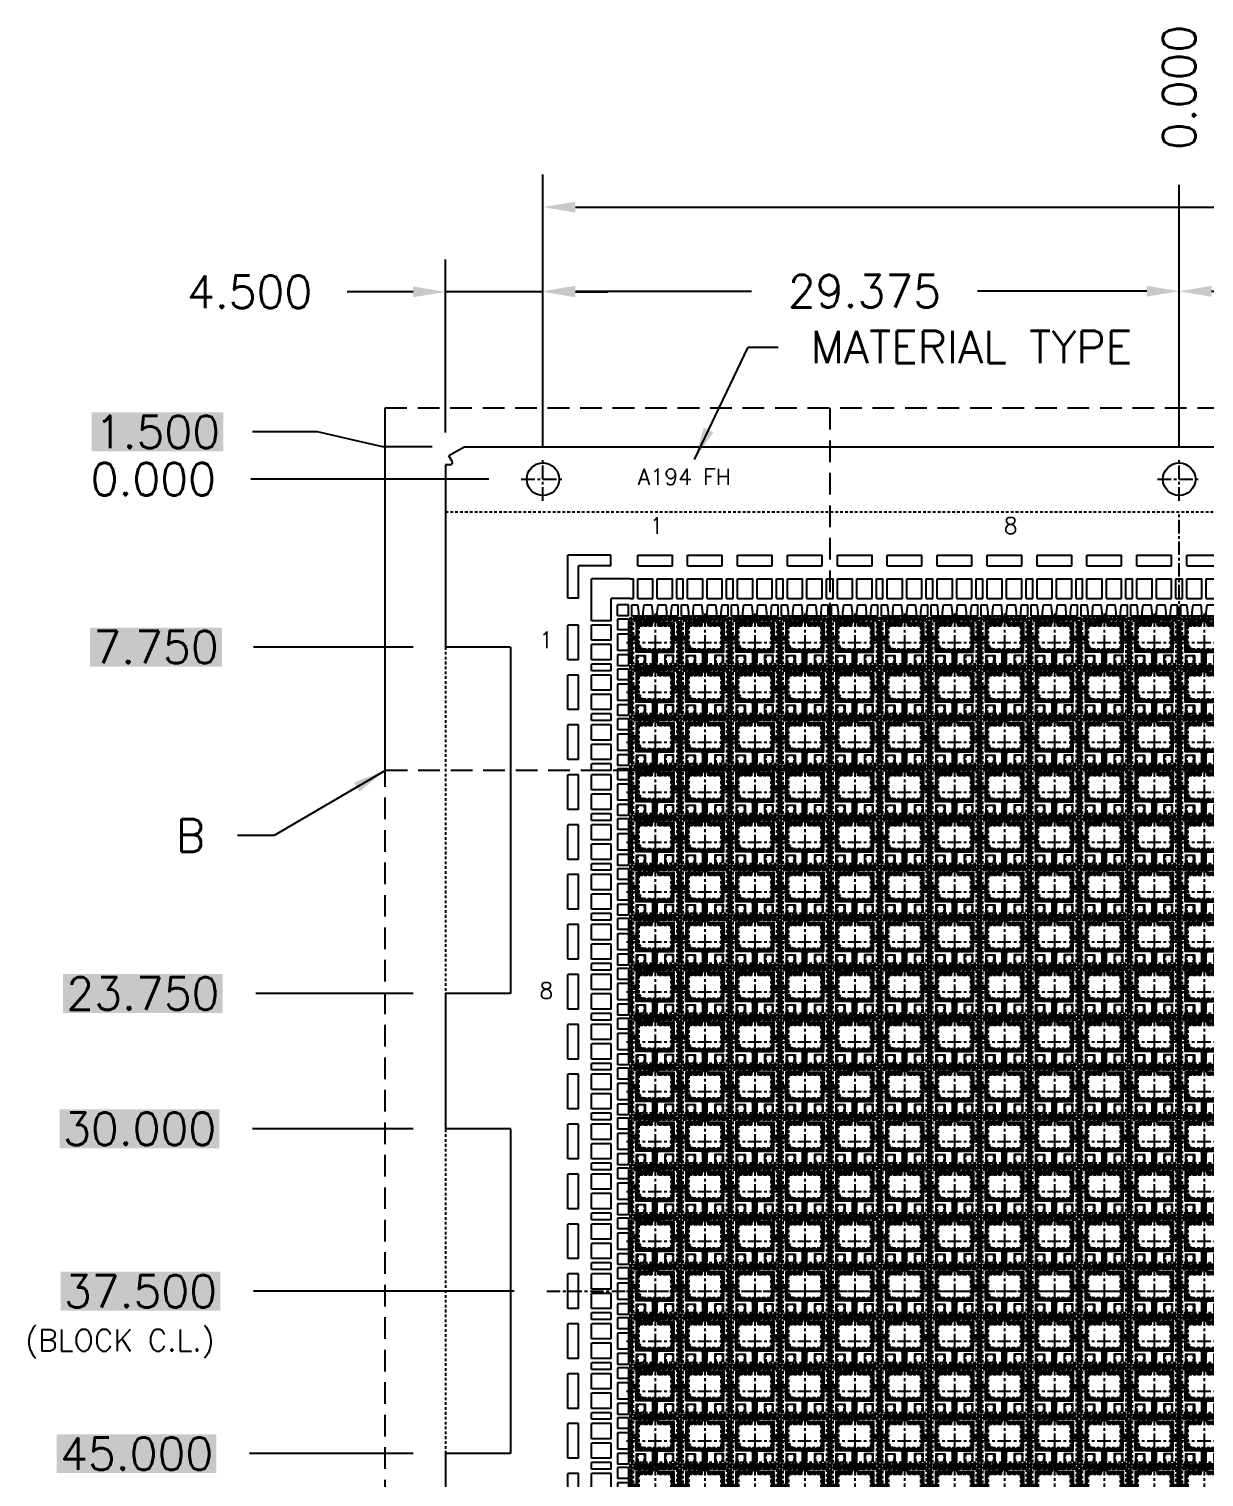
# Model space of a CAD drawing. Extents: x -723 to -440, y -65 to 49.
# Drawn here: x -723.4 to -669.1, y -19.5 to 47.4 of the extents above; entities that cross this region are included whole.
import ezdxf

# ---------------------------------------------------------------- set-up
doc = ezdxf.new("R2010")
doc.units = 0
doc.header["$LTSCALE"] = 0.5
for name, pattern in [('ACANSTGLM', [3, 2, -1]), ('CENTER', [2, 1.25, -0.25, 0.25, -0.25]), ('HIDDEN', [0.375, 0.25, -0.125]), ('HIDDEN2', [0.1875, 0.125, -0.0625])]:
    doc.linetypes.add(name, pattern=pattern)
for name, color, linetype in [('B', 5, 'Continuous'), ('C', 1, 'CENTER'), ('C-L', 6, 'HIDDEN'), ('D', 7, 'Continuous'), ('DIM', 7, 'Continuous'), ('H', 4, 'HIDDEN'), ('hatch', 7, 'CENTER'), ('HATCH O-L', 7, 'HIDDEN2'), ('HITACHI', 40, 'HIDDEN'), ('NOTES', 7, 'Continuous')]:
    doc.layers.add(name, color=color, linetype=linetype)
doc.styles.get("Standard").update_dxf_attribs({"font": 'ROMANS.SHX'})
doc.dimstyles.new('DIM 1', dxfattribs={"dimtxt": 1.5, "dimasz": 1.5, "dimexe": 1.5, "dimexo": 1.5, "dimgap": 1.5, "dimtad": 0, "dimtih": 1, "dimtoh": 1, "dimdec": 4, "dimzin": 1, "dimdsep": 46, "dimtxsty": 'STANDARD', "dimcen": 1.5, "dimclrd": 256, "dimclre": 256, "dimclrt": 256, "dimadec": 0, "dimazin": 2, "dimtfac": 1, "dimtdec": 4, "dimtmove": 0, "dimatfit": 3, "dimfxl": 1, "dimarcsym": 0})

# ---------------------------------------------------------------- blocks, each defined once
blk = doc.blocks.new('2X2_3L QFN')
at = {"layer": 'hatch'}
h = blk.add_hatch(dxfattribs=at)
h.set_pattern_fill('ANSI31', color=256, scale=0.02)
h.paths.add_polyline_path([(-1, 0.275, -0.414214), (-1.075, 0.35), (-1.075, 0.952), (-1.152, 0.952), (-1.152, -0.952), (-1.075, -0.952), (-1.075, 0.05, -0.414214), (-1, 0.125)])
h.paths.add_polyline_path([(1.152, 0.952), (1.075, 0.952), (1.075, 0.352, -0.414214), (1, 0.277), (1, 0.125, -0.414214), (1.075, 0.05), (1.075, -0.952), (1.152, -0.952)])
h = blk.add_hatch(dxfattribs=at)
h.set_pattern_fill('ANSI31', color=256, scale=0.02)
h.paths.add_polyline_path([(0.2, -0.45), (0.875, -0.45), (0.875, 0.05, -0.414214), (0.95, 0.125), (1, 0.125), (1, 0.277), (0.95, 0.277, -0.414214), (0.875, 0.352), (0.875, 0.382), (0.875, 0.9), (0.175, 0.9, -0.414214), (0.1, 0.975), (0.1, 0.95), (0.1, 0.926, 0.317837), (0.15, 0.855), (0.15, 0.755), (0.75, 0.755), (0.75, -0.295), (-0.55, -0.295), (-0.75, -0.095), (-0.75, 0.755), (-0.15, 0.755), (-0.15, 0.855, 0.317837), (-0.1, 0.926), (-0.1, 0.95), (-0.1, 0.975, -0.414214), (-0.175, 0.9), (-0.875, 0.9), (-0.875, 0.35, -0.414214), (-0.95, 0.275), (-1, 0.275), (-1, 0.125), (-0.95, 0.125, -0.414214), (-0.875, 0.05), (-0.875, -0.45), (-0.2, -0.45, -0.414214), (-0.1, -0.55), (-0.1, -0.94, -0.236068), (-0.07, -1), (0.07, -1, -0.236068), (0.1, -0.94), (0.1, -0.55, -0.414214)])
h = blk.add_hatch(dxfattribs=at)
h.set_pattern_fill('ANSI31', color=256, scale=0.02)
h.paths.add_polyline_path([(0.175, 1.075), (0.952, 1.075), (0.952, 1.152), (-0.952, 1.152), (-0.952, 1.075), (-0.175, 1.075)])
h = blk.add_hatch(dxfattribs=at)
h.set_pattern_fill('ANSI31', color=256, scale=0.02)
h.paths.add_polyline_path([(-0.8, -0.6), (-0.85, -0.6), (-0.85, -0.925), (-0.825, -0.925, -0.085164), (-0.8, -0.929)])
h.paths.add_polyline_path([(-0.45, -0.6), (-0.5, -0.6), (-0.5, -0.929, -0.085164), (-0.475, -0.925), (-0.45, -0.925)])
h.paths.add_polyline_path([(0.5, -0.6), (0.45, -0.6), (0.45, -0.925), (0.475, -0.925, -0.085164), (0.5, -0.929)])
h.paths.add_polyline_path([(0.85, -0.6), (0.8, -0.6), (0.8, -0.929, -0.085164), (0.825, -0.925), (0.85, -0.925)])
h = blk.add_hatch(dxfattribs=at)
h.set_pattern_fill('ANSI31', color=256, scale=0.02)
h.paths.add_polyline_path([(0.07, -1), (-0.07, -1, -0.40487), (-0.143, -1.075), (0.143, -1.075, -0.40487)])
h.paths.add_polyline_path([(0.952, -1.075), (0.75, -1.075), (0.55, -1.075), (0.55, -1.075), (0.145, -1.075, -0.008002), (0.143, -1.075), (-0.143, -1.075, -0.008002), (-0.145, -1.075), (-0.55, -1.075), (-0.75, -1.075), (-0.75, -1.075), (-0.952, -1.075), (-0.952, -1.152), (0.952, -1.152)])
at = {"layer": 'B'}
blk.add_line((0.45, -0.925), (0.475, -0.925), dxfattribs=at)
for points in [[(-0.175, 0.9), (-0.875, 0.9), (-0.875, 0.35, -0.414214), (-0.95, 0.275), (-1, 0.275, -0.414214), (-1.075, 0.35), (-1.075, 1.075), (-0.175, 1.075, -0.414214), (-0.1, 1), (-0.1, 0.975, -0.414214)], [(1, 0.277, 0.414214), (1.075, 0.352), (1.075, 1.075), (0.175, 1.075, 0.414214), (0.1, 1), (0.1, 0.975, 0.414214), (0.175, 0.9), (0.875, 0.9), (0.875, 0.382), (0.875, 0.352, 0.414214), (0.95, 0.277)], [(-0.1, -0.55, 0.414214), (-0.2, -0.45), (-0.875, -0.45), (-0.875, 0.05, 0.414214), (-0.95, 0.125), (-1, 0.125, 0.414214), (-1.075, 0.05), (-1.075, -1.075), (-0.75, -1.075), (-0.75, -1, 0.414214), (-0.825, -0.925), (-0.85, -0.925), (-0.85, -0.6), (-0.45, -0.6), (-0.45, -0.925), (-0.475, -0.925, 0.414214), (-0.55, -1), (-0.55, -1.075), (-0.145, -1.075, 0.720759), (-0.1, -0.94)], [(0.1, -0.94), (0.1, -0.55, -0.414214), (0.2, -0.45), (0.875, -0.45), (0.875, 0.05, -0.414214), (0.95, 0.125), (1, 0.125, -0.414214), (1.075, 0.05), (1.075, -1.075), (0.75, -1.075), (0.75, -1, -0.414214), (0.825, -0.925), (0.85, -0.925), (0.85, -0.6), (0.45, -0.6), (0.45, -0.925), (0.475, -0.925, -0.414214), (0.55, -1), (0.55, -1.075), (0.145, -1.075, -0.720759)]]:
    blk.add_lwpolyline(points, format="xyb", close=True, dxfattribs=at)
at = {"layer": 'C'}
for p, q in [((0, 1.339), (0, -1.36)), ((-1.323, 0), (1.397, 0))]:
    blk.add_line(p, q, dxfattribs=at)
at = {"layer": 'C-L'}
blk.add_line((1, 1), (-1, 1), dxfattribs=at)
blk.add_lwpolyline([(-1, 1), (1, 1), (1, -1), (-1, -1)], close=True, dxfattribs=at)
at = {"layer": 'H'}
for p, q in [((-1.075, 0.952), (-1.152, 0.952)), ((-0.952, 1.075), (-0.952, 1.152)), ((-0.175, 1.075), (0.175, 1.075)), ((-0.15, 0.855), (-0.15, 0.855)), ((-0.1, 0.95), (-0.1, 0.975)), ((0.1, 0.95), (0.1, 0.975)), ((0.15, 0.855), (0.15, 0.855)), ((0.952, 1.075), (0.952, 1.152)), ((1.075, 0.952), (1.152, 0.952)), ((-0.8, -0.6), (-0.8, -0.929)), ((-0.5, -0.6), (-0.5, -0.929)), ((0.5, -0.6), (0.5, -0.929)), ((0.8, -0.6), (0.8, -0.929)), ((-1.075, -0.952), (-1.152, -0.952)), ((-0.952, -1.075), (-0.952, -1.152)), ((-0.75, -1.075), (-0.55, -1.075)), ((0.55, -1.075), (0.75, -1.075)), ((0.952, -1.075), (0.952, -1.152)), ((1.075, -0.952), (1.152, -0.952))]:
    blk.add_line(p, q, dxfattribs=at)
blk.add_lwpolyline([(-0.1, 0.95), (-0.1, 0.926, -0.317837), (-0.15, 0.855), (-0.15, 0.755), (-0.75, 0.755), (-0.75, -0.095), (-0.55, -0.295), (0.75, -0.295), (0.75, 0.755), (0.15, 0.755), (0.15, 0.855, -0.317837), (0.1, 0.926), (0.1, 0.95)], format="xyb", dxfattribs=at)
at = {"layer": 'HATCH O-L'}
blk.add_lwpolyline([(-1.152, -1.152), (-1.152, 1.152), (1.152, 1.152), (1.152, -1.152)], close=True, dxfattribs=at)
blk = doc.blocks.new('H-SUPPORT')
at = {"layer": 'hatch'}
h = blk.add_hatch(dxfattribs=at)
h.set_pattern_fill('ANSI31', color=256, scale=0.02)
h.set_pattern_definition([(45, (536.18558, 348.402293), (-0.0449012806, 0.0449012806), [])])
h.paths.add_polyline_path([(1.752, 2.377), (-0.152, 2.377), (-0.152, 2.3), (1.752, 2.3)])
at = {"layer": 'B'}
for p, q in [((-0.275, 2.3), (0.05, 2.3)), ((-0.275, 2.3), (-0.275, 1.8)), ((0.05, 2.15), (0.009, 1.8)), ((0.05, 2.3), (0.05, 2.15)), ((0.25, 2.3), (0.7, 2.3)), ((0.25, 2.3), (0.25, 2.15)), ((0.25, 2.15), (0.291, 1.8)), ((0.7, 2.15), (0.659, 1.8)), ((0.7, 2.3), (0.7, 2.15)), ((0.9, 2.3), (1.35, 2.3)), ((0.9, 2.3), (0.9, 2.15)), ((0.9, 2.15), (0.941, 1.8)), ((1.35, 2.15), (1.309, 1.8)), ((1.35, 2.3), (1.35, 2.15)), ((1.55, 2.3), (1.875, 2.3)), ((1.55, 2.3), (1.55, 2.15)), ((1.55, 2.15), (1.591, 1.8)), ((1.875, 2.3), (1.875, 1.8)), ((-0.352, 1.5), (-0.2, 1.5)), ((-0.275, 1.8), (0.009, 1.8)), ((-0.2, 1.5), (-0.2, 0.6)), ((0, 1.5), (0.7, 1.5)), ((0, 1.5), (0, 0.6)), ((0.291, 1.8), (0.659, 1.8)), ((0.7, 1.5), (0.7, 0.6)), ((0.9, 1.5), (1.6, 1.5)), ((0.9, 1.5), (0.9, 0.6)), ((0.941, 1.8), (1.309, 1.8)), ((1.591, 1.8), (1.875, 1.8)), ((1.6, 1.5), (1.6, 0.6)), ((1.8, 1.5), (1.8, 0.6)), ((1.8, 1.5), (1.952, 1.5)), ((-0.352, 0.6), (-0.2, 0.6)), ((0, 0.6), (0.7, 0.6)), ((0, 0), (0, -0.5)), ((0.9, 0.6), (1.6, 0.6)), ((1.8, 0.6), (1.952, 0.6)), ((0, 0), (1.6, 0)), ((0, -0.5), (1.6, -0.5)), ((1.6, 0), (1.6, -0.5))]:
    blk.add_line(p, q, dxfattribs=at)
at = {"layer": 'H'}
for p, q in [((-0.152, 2.377), (-0.152, 2.3)), ((0.05, 2.3), (0.25, 2.3)), ((0.7, 2.3), (0.9, 2.3)), ((1.35, 2.3), (1.55, 2.3)), ((1.752, 2.377), (1.752, 2.3))]:
    blk.add_line(p, q, dxfattribs=at)
blk = doc.blocks.new('V-SUPPORT')
at = {"layer": 'hatch'}
h = blk.add_hatch(dxfattribs=at)
h.set_pattern_fill('ANSI31', color=256, scale=0.02)
h.set_pattern_definition([(45, (484.95498, 344.772493), (-0.0449012806, 0.0449012806), [])])
h.paths.add_polyline_path([(-0.8, 0.8524), (-0.8774, 0.8524), (-0.8774, -1.0524), (-0.8, -1.0524)])
at = {"layer": 'B'}
for p, q in [((-0.8, 0.975), (-0.3, 0.975)), ((-0.8, 0.975), (-0.8, 0.475)), ((-0.3, 0.975), (-0.3, 0.475)), ((0, 0.9), (0, 1.0524)), ((0, 0.9), (0.9, 0.9)), ((0, 0), (0, 0.7)), ((0, 0.7), (0.9, 0.7)), ((0.9, 0.9), (0.9, 1.0524)), ((0.9, 0), (0.9, 0.7)), ((1.5, -0.9), (1.5, 0.7)), ((1.5, 0.7), (2, 0.7)), ((2, -0.9), (2, 0.7)), ((-0.8, 0.475), (-0.3, 0.475)), ((-0.8, 0.275), (-0.3, 0.275)), ((-0.8, 0.275), (-0.8, -0.475)), ((-0.3, 0.275), (-0.3, -0.475)), ((0, 0), (0.9, 0)), ((-0.8, -0.475), (-0.3, -0.475)), ((0, -0.9), (0, -0.2)), ((0, -0.2), (0.9, -0.2)), ((0.9, -0.9), (0.9, -0.2)), ((-0.8, -0.675), (-0.8, -1.175)), ((-0.8, -0.675), (-0.3, -0.675)), ((-0.8, -1.175), (-0.3, -1.175)), ((-0.3, -0.675), (-0.3, -1.175)), ((0, -0.9), (0.9, -0.9)), ((0, -1.2524), (0, -1.1)), ((0, -1.1), (0.9, -1.1)), ((0.9, -1.2524), (0.9, -1.1)), ((1.5, -0.9), (2, -0.9))]:
    blk.add_line(p, q, dxfattribs=at)
at = {"layer": 'H'}
for p, q in [((-0.8774, 0.8524), (-0.8, 0.8524)), ((-0.8, 0.475), (-0.8, 0.275)), ((-0.8, -0.475), (-0.8, -0.675)), ((-0.8774, -1.0524), (-0.8, -1.0524))]:
    blk.add_line(p, q, dxfattribs=at)
blk = doc.blocks.new('*D4')
at = {"layer": 'Defpoints', "color": 0, "transparency": 16777216}
for p in [(22.383, -765.245), (17.883, -773.235), (22.383, -773.897)]:
    blk.add_point(p, dxfattribs=at)
at = {"layer": 'DIM', "lineweight": -2, "transparency": 16777216}
for p, q in [((17.883, -771.735), (17.883, -763.745)), ((22.383, -772.397), (22.383, -763.745)), ((16.383, -765.245), (13.34, -765.245)), ((22.383, -765.245), (17.883, -765.245)), ((23.883, -765.245), (25.383, -765.245))]:
    blk.add_line(p, q, dxfattribs=at)
at = {"layer": 'DIM', "transparency": 16777216}
for points in [[(16.383, -764.995), (16.383, -765.495), (17.883, -765.245)], [(23.883, -764.995), (23.883, -765.495), (22.383, -765.245)]]:
    blk.add_solid(points, dxfattribs=at)
at = {"layer": 'DIM', "transparency": 16777216, "insert": (8.84, -765.245), "char_height": 1.5, "attachment_point": 5}
blk.add_mtext('4.500', dxfattribs=at)
blk = doc.blocks.new('*D5')
at = {"layer": 'Defpoints', "color": 0, "transparency": 16777216}
for p in [(265.883, -761.33), (22.383, -773.897), (265.883, -773.897)]:
    blk.add_point(p, dxfattribs=at)
at = {"layer": 'DIM', "lineweight": -2, "transparency": 16777216}
for p, q in [((22.383, -772.397), (22.383, -759.83)), ((265.883, -772.397), (265.883, -759.83)), ((23.883, -761.33), (136.154, -761.33)), ((264.383, -761.33), (152.111, -761.33))]:
    blk.add_line(p, q, dxfattribs=at)
at = {"layer": 'DIM', "transparency": 16777216}
for points in [[(23.883, -761.08), (23.883, -761.58), (22.383, -761.33)], [(264.383, -761.08), (264.383, -761.58), (265.883, -761.33)]]:
    blk.add_solid(points, dxfattribs=at)
at = {"layer": 'DIM', "transparency": 16777216, "insert": (144.133, -761.33), "char_height": 1.5, "attachment_point": 5}
blk.add_mtext('243.50{\\H1.200000;±0.08}', dxfattribs=at)
blk = doc.blocks.new('*D6')
at = {"layer": 'Defpoints', "color": 0, "transparency": 16777216}
for p in [(51.758, -765.214), (22.383, -773.897), (51.758, -773.897)]:
    blk.add_point(p, dxfattribs=at)
at = {"layer": 'DIM', "lineweight": -2, "transparency": 16777216}
for p, q in [((22.383, -772.397), (22.383, -763.714)), ((51.758, -772.397), (51.758, -763.714)), ((23.883, -765.214), (32.013, -765.214)), ((50.258, -765.214), (42.441, -765.214))]:
    blk.add_line(p, q, dxfattribs=at)
at = {"layer": 'DIM', "transparency": 16777216}
for points in [[(23.883, -764.964), (23.883, -765.464), (22.383, -765.214)], [(50.258, -764.964), (50.258, -765.464), (51.758, -765.214)]]:
    blk.add_solid(points, dxfattribs=at)
at = {"layer": 'DIM', "transparency": 16777216, "insert": (37.227, -765.214), "char_height": 1.5, "attachment_point": 5}
blk.add_mtext('29.375', dxfattribs=at)
blk = doc.blocks.new('*D7')
at = {"layer": 'Defpoints', "color": 0, "transparency": 16777216}
for p in [(82.633, -765.219), (82.633, -773.147), (51.758, -773.897)]:
    blk.add_point(p, dxfattribs=at)
at = {"layer": 'DIM', "lineweight": -2, "transparency": 16777216}
for p, q in [((51.758, -772.397), (51.758, -763.719)), ((82.633, -771.647), (82.633, -763.719)), ((53.258, -765.219), (61.907, -765.219)), ((81.133, -765.219), (72.336, -765.219))]:
    blk.add_line(p, q, dxfattribs=at)
at = {"layer": 'DIM', "transparency": 16777216}
for points in [[(53.258, -764.969), (53.258, -765.469), (51.758, -765.219)], [(81.133, -764.969), (81.133, -765.469), (82.633, -765.219)]]:
    blk.add_solid(points, dxfattribs=at)
at = {"layer": 'DIM', "transparency": 16777216, "insert": (67.122, -765.219), "char_height": 1.5, "attachment_point": 5}
blk.add_mtext('30.875', dxfattribs=at)
blk = doc.blocks.new('*D9')
at = {"layer": 'Defpoints', "color": 0, "transparency": 16777216}
for p in [(51.758, -760.304), (51.758, -772.897), (51.758, -811.397)]:
    blk.add_point(p, dxfattribs=at)
at = {"layer": 'DIM', "lineweight": -2, "transparency": 16777216}
blk.add_line((51.758, -771.397), (51.758, -760.304), dxfattribs=at)
at = {"layer": 'DIM', "transparency": 16777216, "insert": (51.758, -755.804), "char_height": 1.5, "attachment_point": 5, "rotation": 90}
blk.add_mtext('0.000', dxfattribs=at)
blk = doc.blocks.new('*D11')
at = {"layer": 'Defpoints', "color": 0, "transparency": 16777216}
for p in [(8.894, -773.897), (21.383, -773.897), (51.758, -773.897)]:
    blk.add_point(p, dxfattribs=at)
at = {"layer": 'DIM', "lineweight": -2, "transparency": 16777216}
blk.add_line((19.883, -773.897), (8.894, -773.897), dxfattribs=at)
at = {"layer": 'DIM', "color": 0, "transparency": 16777216, "insert": (4.394, -773.897), "char_height": 1.5, "attachment_point": 5}
blk.add_mtext('0.000', dxfattribs=at)
blk = doc.blocks.new('*D12')
at = {"layer": 'Defpoints', "color": 0, "transparency": 16777216}
for p in [(51.758, -773.897), (9.016, -811.397), (22.557, -811.397)]:
    blk.add_point(p, dxfattribs=at)
at = {"layer": 'DIM', "lineweight": -2, "transparency": 16777216}
blk.add_line((21.057, -811.397), (9.016, -811.397), dxfattribs=at)
at = {"layer": 'DIM', "color": 0, "transparency": 16777216, "insert": (3.801, -811.397), "char_height": 1.5, "attachment_point": 5, "bg_fill": 1, "box_fill_scale": 1.1, "bg_fill_color": 1, "bg_fill_transparency": 0}
blk.add_mtext('37.500', dxfattribs=at)
blk = doc.blocks.new('*D13')
at = {"layer": 'Defpoints', "color": 0, "transparency": 16777216}
for p in [(8.977, -771.714), (18.772, -772.397), (51.758, -773.897)]:
    blk.add_point(p, dxfattribs=at)
at = {"layer": 'DIM', "lineweight": -2, "transparency": 16777216}
for p, q in [((11.977, -771.714), (8.977, -771.714)), ((14.977, -772.397), (11.977, -771.714)), ((17.272, -772.397), (14.977, -772.397))]:
    blk.add_line(p, q, dxfattribs=at)
at = {"layer": 'DIM', "color": 0, "transparency": 16777216, "insert": (4.584, -771.714), "char_height": 1.5, "attachment_point": 5, "bg_fill": 1, "box_fill_scale": 1.1, "bg_fill_color": 1, "bg_fill_transparency": 0}
blk.add_mtext('1.500', dxfattribs=at)
blk = doc.blocks.new('*D14')
at = {"layer": 'Defpoints', "color": 0, "transparency": 16777216}
for p in [(51.758, -773.897), (9.018, -781.647), (17.883, -781.647)]:
    blk.add_point(p, dxfattribs=at)
at = {"layer": 'DIM', "lineweight": -2, "transparency": 16777216}
blk.add_line((16.383, -781.647), (9.018, -781.647), dxfattribs=at)
at = {"layer": 'DIM', "color": 0, "transparency": 16777216, "insert": (4.518, -781.647), "char_height": 1.5, "attachment_point": 5, "bg_fill": 1, "box_fill_scale": 1.1, "bg_fill_color": 1, "bg_fill_transparency": 0}
blk.add_mtext('7.750', dxfattribs=at)
blk = doc.blocks.new('*D15')
at = {"layer": 'Defpoints', "color": 0, "transparency": 16777216}
for p in [(51.758, -773.897), (9.127, -797.647), (17.883, -797.647)]:
    blk.add_point(p, dxfattribs=at)
at = {"layer": 'DIM', "lineweight": -2, "transparency": 16777216}
blk.add_line((16.383, -797.647), (9.127, -797.647), dxfattribs=at)
at = {"layer": 'DIM', "color": 0, "transparency": 16777216, "insert": (3.912, -797.647), "char_height": 1.5, "attachment_point": 5, "bg_fill": 1, "box_fill_scale": 1.1, "bg_fill_color": 1, "bg_fill_transparency": 0}
blk.add_mtext('23.750', dxfattribs=at)
blk = doc.blocks.new('*D16')
at = {"layer": 'Defpoints', "color": 0, "transparency": 16777216}
for p in [(51.758, -773.897), (8.976, -803.897), (17.883, -803.897)]:
    blk.add_point(p, dxfattribs=at)
at = {"layer": 'DIM', "lineweight": -2, "transparency": 16777216}
blk.add_line((16.383, -803.897), (8.976, -803.897), dxfattribs=at)
at = {"layer": 'DIM', "color": 0, "transparency": 16777216, "insert": (3.762, -803.897), "char_height": 1.5, "attachment_point": 5, "bg_fill": 1, "box_fill_scale": 1.1, "bg_fill_color": 1, "bg_fill_transparency": 0}
blk.add_mtext('30.000', dxfattribs=at)
blk = doc.blocks.new('*D17')
at = {"layer": 'Defpoints', "color": 0, "transparency": 16777216}
for p in [(51.758, -773.897), (8.838, -818.897), (17.883, -818.897)]:
    blk.add_point(p, dxfattribs=at)
at = {"layer": 'DIM', "lineweight": -2, "transparency": 16777216}
blk.add_line((16.383, -818.897), (8.838, -818.897), dxfattribs=at)
at = {"layer": 'DIM', "color": 0, "transparency": 16777216, "insert": (3.623, -818.897), "char_height": 1.5, "attachment_point": 5, "bg_fill": 1, "box_fill_scale": 1.1, "bg_fill_color": 1, "bg_fill_transparency": 0}
blk.add_mtext('45.000', dxfattribs=at)
blk = doc.blocks.new('*D18')
at = {"layer": 'Defpoints', "color": 0, "transparency": 16777216}
for p in [(51.758, -773.897), (9.115, -825.147), (17.883, -825.147)]:
    blk.add_point(p, dxfattribs=at)
at = {"layer": 'DIM', "lineweight": -2, "transparency": 16777216}
blk.add_line((16.383, -825.147), (9.115, -825.147), dxfattribs=at)
at = {"layer": 'DIM', "color": 0, "transparency": 16777216, "insert": (3.901, -825.147), "char_height": 1.5, "attachment_point": 5, "bg_fill": 1, "box_fill_scale": 1.1, "bg_fill_color": 1, "bg_fill_transparency": 0}
blk.add_mtext('51.250', dxfattribs=at)
blk = doc.blocks.new('*D19')
at = {"layer": 'Defpoints', "color": 0, "transparency": 16777216}
for p in [(51.758, -773.897), (8.92, -841.147), (17.883, -841.147)]:
    blk.add_point(p, dxfattribs=at)
at = {"layer": 'DIM', "lineweight": -2, "transparency": 16777216}
blk.add_line((16.383, -841.147), (8.92, -841.147), dxfattribs=at)
at = {"layer": 'DIM', "color": 0, "transparency": 16777216, "insert": (3.742, -841.147), "char_height": 1.5, "attachment_point": 5, "bg_fill": 1, "box_fill_scale": 1.1, "bg_fill_color": 1, "bg_fill_transparency": 0}
blk.add_mtext('67.250', dxfattribs=at)
blk = doc.blocks.new('*D20')
at = {"layer": 'Defpoints', "color": 0, "transparency": 16777216}
for p in [(51.758, -773.897), (9.166, -848.897), (50.758, -848.897)]:
    blk.add_point(p, dxfattribs=at)
at = {"layer": 'DIM', "lineweight": -2, "transparency": 16777216}
blk.add_line((49.258, -848.897), (9.166, -848.897), dxfattribs=at)
at = {"layer": 'DIM', "color": 0, "transparency": 16777216, "insert": (3.951, -848.897), "char_height": 1.5, "attachment_point": 5, "bg_fill": 1, "box_fill_scale": 1.1, "bg_fill_color": 1, "bg_fill_transparency": 0}
blk.add_mtext('75.000', dxfattribs=at)
blk = doc.blocks.new('*D22')
at = {"layer": 'Defpoints', "color": 0, "transparency": 16777216}
for p in [(51.758, -773.897), (267.883, -781.647), (274.941, -781.647)]:
    blk.add_point(p, dxfattribs=at)
at = {"layer": 'DIM', "lineweight": -2, "transparency": 16777216}
blk.add_line((269.383, -781.647), (274.941, -781.647), dxfattribs=at)
at = {"layer": 'DIM', "transparency": 16777216, "insert": (279.441, -781.647), "char_height": 1.5, "attachment_point": 5}
blk.add_mtext('7.750', dxfattribs=at)
blk = doc.blocks.new('*D23')
at = {"layer": 'Defpoints', "color": 0, "transparency": 16777216}
for p in [(51.758, -773.897), (267.883, -797.647), (273.487, -797.647)]:
    blk.add_point(p, dxfattribs=at)
at = {"layer": 'DIM', "lineweight": -2, "transparency": 16777216}
blk.add_line((269.383, -797.647), (273.487, -797.647), dxfattribs=at)
at = {"layer": 'DIM', "transparency": 16777216, "insert": (278.701, -797.647), "char_height": 1.5, "attachment_point": 5}
blk.add_mtext('23.750', dxfattribs=at)
blk = doc.blocks.new('*D24')
at = {"layer": 'Defpoints', "color": 0, "transparency": 16777216}
for p in [(51.758, -773.897), (267.883, -803.897), (273.539, -803.897)]:
    blk.add_point(p, dxfattribs=at)
at = {"layer": 'DIM', "lineweight": -2, "transparency": 16777216}
blk.add_line((269.383, -803.897), (273.539, -803.897), dxfattribs=at)
at = {"layer": 'DIM', "transparency": 16777216, "insert": (278.753, -803.897), "char_height": 1.5, "attachment_point": 5}
blk.add_mtext('30.000', dxfattribs=at)
blk = doc.blocks.new('*D25')
at = {"layer": 'Defpoints', "color": 0, "transparency": 16777216}
for p in [(51.758, -773.897), (267.883, -818.897), (273.574, -818.897)]:
    blk.add_point(p, dxfattribs=at)
at = {"layer": 'DIM', "lineweight": -2, "transparency": 16777216}
blk.add_line((269.383, -818.897), (273.574, -818.897), dxfattribs=at)
at = {"layer": 'DIM', "transparency": 16777216, "insert": (278.788, -818.897), "char_height": 1.5, "attachment_point": 5}
blk.add_mtext('45.000', dxfattribs=at)
blk = doc.blocks.new('*D26')
at = {"layer": 'Defpoints', "color": 0, "transparency": 16777216}
for p in [(51.758, -773.897), (267.883, -825.147), (273.481, -825.147)]:
    blk.add_point(p, dxfattribs=at)
at = {"layer": 'DIM', "lineweight": -2, "transparency": 16777216}
blk.add_line((269.383, -825.147), (273.481, -825.147), dxfattribs=at)
at = {"layer": 'DIM', "transparency": 16777216, "insert": (278.695, -825.147), "char_height": 1.5, "attachment_point": 5}
blk.add_mtext('51.250', dxfattribs=at)
blk = doc.blocks.new('*D27')
at = {"layer": 'Defpoints', "color": 0, "transparency": 16777216}
for p in [(51.758, -773.897), (267.883, -841.147), (273.841, -841.147)]:
    blk.add_point(p, dxfattribs=at)
at = {"layer": 'DIM', "lineweight": -2, "transparency": 16777216}
blk.add_line((269.383, -841.147), (273.841, -841.147), dxfattribs=at)
at = {"layer": 'DIM', "transparency": 16777216, "insert": (279.019, -841.147), "char_height": 1.5, "attachment_point": 5}
blk.add_mtext('67.250', dxfattribs=at)
blk = doc.blocks.new('*D34')
at = {"layer": 'D', "lineweight": -2, "transparency": 16777216}
for p, q in [((14.916, -850.397), (11.916, -851.747)), ((17.272, -850.397), (14.916, -850.397)), ((11.916, -851.747), (8.916, -851.747))]:
    blk.add_line(p, q, dxfattribs=at)
at = {"layer": 'Defpoints', "color": 0, "transparency": 16777216}
for p in [(51.758, -773.897), (18.772, -850.397), (8.916, -851.747)]:
    blk.add_point(p, dxfattribs=at)
at = {"layer": 'D', "transparency": 16777216, "insert": (3.701, -851.747), "char_height": 1.5, "attachment_point": 5, "bg_fill": 1, "box_fill_scale": 1.1, "bg_fill_color": 1, "bg_fill_transparency": 0}
blk.add_mtext('76.500', dxfattribs=at)

msp = doc.modelspace()

# ---------------------------------------------------------------- linework, layer by layer
at = {"layer": 'B', "ltscale": 0.2}
for p, q in [((-703.235, 28.0939), (-703.9716, 27.6686)), ((-703.8198, 27.4057), (-703.9716, 27.6686)), ((-703.9064, 27.2557), (-704.124, 27.2557)), ((-703.9064, 27.2557), (-704.124, 27.2557))]:
    msp.add_line(p, q, dxfattribs=at)
at = {"layer": 'B'}
for p, q in [((-703.235, 28.0939), (-455.013, 28.0939)), ((-704.124, 27.2557), (-704.124, 18.8439)), ((-696.4905, 23.0861), (-698.4792, 23.0861)), ((-698.4792, 21.0974), (-698.4792, 23.0861)), ((-696.4905, 22.5861), (-696.4905, 23.0861)), ((-696.4905, 22.5861), (-697.9792, 22.5861)), ((-697.9792, 21.0974), (-697.9792, 22.5861)), ((-695.6018, 21.9861), (-697.3792, 21.9861)), ((-697.3792, 20.2087), (-697.3792, 21.9861)), ((-697.9792, 21.0974), (-698.4792, 21.0974)), ((-695.6018, 21.0861), (-696.4792, 21.0861)), ((-696.4792, 20.2087), (-696.4792, 21.0861)), ((-695.6792, 20.7861), (-696.1792, 20.7861)), ((-696.1792, 20.2861), (-696.1792, 20.7861)), ((-695.6792, 20.2861), (-695.6792, 20.7861)), ((-695.6792, 20.2861), (-696.1792, 20.2861)), ((-701.124, 18.8439), (-704.124, 18.8439)), ((-701.124, 18.8439), (-701.124, 15.655)), ((-701.124, 18.8439), (-701.124, 2.8439)), ((-704.124, 2.8439), (-704.124, -3.4061)), ((-701.124, 2.8439), (-704.124, 2.8439)), ((-701.124, -3.4061), (-704.124, -3.4061)), ((-701.124, -3.4061), (-701.124, -18.4061)), ((-704.124, -18.4061), (-704.124, -24.6561)), ((-701.124, -18.4061), (-704.124, -18.4061))]:
    msp.add_line(p, q, dxfattribs=at)
for centre in [(-699.624, 26.5939), (-670.249, 26.5939)]:
    msp.add_circle(centre, 0.75, dxfattribs=at)
at = {"layer": 'B', "ltscale": 0.2}
msp.add_arc((-703.9064, 27.3557), 0.1, 270, 30, dxfattribs=at)
at = {"layer": 'C'}
for p, q in [((-699.624, 25.5939), (-699.624, 27.5939)), ((-670.249, 25.5939), (-670.249, 27.5939)), ((-700.624, 26.5939), (-698.624, 26.5939)), ((-671.249, 26.5939), (-669.249, 26.5939)), ((-670.249, -46.9061), (-670.249, 25.0939)), ((-699.4494, -10.9061), (-641.0486, -10.9061))]:
    msp.add_line(p, q, dxfattribs=at)
at = {"layer": 'DIM', "linetype": 'ACANSTGLM'}
for points in [[(-686.3808, 13.1419), (-706.9034, 13.1419), (-706.9069, 29.8824), (-686.3844, 29.8824)], [(-706.9034, 29.8824), (-639.374, 29.8824), (-639.374, -52.1079), (-706.9034, -52.1079)]]:
    msp.add_lwpolyline(points, close=True, dxfattribs=at)
at = {"layer": 'HATCH O-L'}
msp.add_line((-695.4518, 20.2087), (-645.0462, 20.2087), dxfattribs=at)
at = {"layer": 'HITACHI'}
for p, q in [((-704.124, 25.0939), (-454.124, 25.0939)), ((-704.124, 21.0939), (-704.124, -42.9061))]:
    msp.add_line(p, q, dxfattribs=at)

# ---------------------------------------------------------------- block references
for p in [(-694.4494, 19.0563), (-694.4494, 19.0563), (-692.1446, 19.0563), (-692.1446, 19.0563), (-689.8398, 19.0563), (-689.8398, 19.0563), (-687.535, 19.0563), (-687.535, 19.0563), (-685.2302, 19.0563), (-685.2302, 19.0563), (-682.9254, 19.0563), (-682.9254, 19.0563), (-680.6206, 19.0563), (-680.6206, 19.0563), (-678.3158, 19.0563), (-678.3158, 19.0563), (-676.011, 19.0563), (-676.011, 19.0563), (-673.7062, 19.0563), (-673.7062, 19.0563), (-671.4014, 19.0563), (-671.4014, 19.0563), (-669.0966, 19.0563), (-669.0966, 19.0563), (-694.4494, 16.7515), (-692.1446, 16.7515), (-689.8398, 16.7515), (-687.535, 16.7515), (-685.2302, 16.7515), (-682.9254, 16.7515), (-680.6206, 16.7515), (-678.3158, 16.7515), (-676.011, 16.7515), (-673.7062, 16.7515), (-671.4014, 16.7515), (-669.0966, 16.7515), (-694.4494, 14.4467), (-692.1446, 14.4467), (-689.8398, 14.4467), (-687.535, 14.4467), (-685.2302, 14.4467), (-682.9254, 14.4467), (-680.6206, 14.4467), (-678.3158, 14.4467), (-676.011, 14.4467), (-673.7062, 14.4467), (-671.4014, 14.4467), (-669.0966, 14.4467), (-694.4494, 12.1419), (-692.1446, 12.1419), (-689.8398, 12.1419), (-687.535, 12.1419), (-685.2302, 12.1419), (-682.9254, 12.1419), (-680.6206, 12.1419), (-678.3158, 12.1419), (-676.011, 12.1419), (-673.7062, 12.1419), (-671.4014, 12.1419), (-669.0966, 12.1419), (-694.4494, 9.8371), (-692.1446, 9.8371), (-689.8398, 9.8371), (-687.535, 9.8371), (-685.2302, 9.8371), (-682.9254, 9.8371), (-680.6206, 9.8371), (-678.3158, 9.8371), (-676.011, 9.8371), (-673.7062, 9.8371), (-671.4014, 9.8371), (-669.0966, 9.8371), (-694.4494, 7.5323), (-692.1446, 7.5323), (-689.8398, 7.5323), (-687.535, 7.5323), (-685.2302, 7.5323), (-682.9254, 7.5323), (-680.6206, 7.5323), (-678.3158, 7.5323), (-676.011, 7.5323), (-673.7062, 7.5323), (-671.4014, 7.5323), (-669.0966, 7.5323), (-694.4494, 5.2275), (-692.1446, 5.2275), (-689.8398, 5.2275), (-687.535, 5.2275), (-685.2302, 5.2275), (-682.9254, 5.2275), (-680.6206, 5.2275), (-678.3158, 5.2275), (-676.011, 5.2275), (-673.7062, 5.2275), (-671.4014, 5.2275), (-669.0966, 5.2275), (-694.4494, 2.9227), (-692.1446, 2.9227), (-689.8398, 2.9227), (-687.535, 2.9227), (-685.2302, 2.9227), (-682.9254, 2.9227), (-680.6206, 2.9227), (-678.3158, 2.9227), (-676.011, 2.9227), (-673.7062, 2.9227), (-671.4014, 2.9227), (-669.0966, 2.9227), (-694.4494, 0.6179), (-692.1446, 0.6179), (-689.8398, 0.6179), (-687.535, 0.6179), (-685.2302, 0.6179), (-682.9254, 0.6179), (-680.6206, 0.6179), (-678.3158, 0.6179), (-676.011, 0.6179), (-673.7062, 0.6179), (-671.4014, 0.6179), (-669.0966, 0.6179), (-694.4494, -1.6869), (-692.1446, -1.6869), (-689.8398, -1.6869), (-687.535, -1.6869), (-685.2302, -1.6869), (-682.9254, -1.6869), (-680.6206, -1.6869), (-678.3158, -1.6869), (-676.011, -1.6869), (-673.7062, -1.6869), (-671.4014, -1.6869), (-669.0966, -1.6869), (-694.4494, -3.9917), (-692.1446, -3.9917), (-689.8398, -3.9917), (-687.535, -3.9917), (-685.2302, -3.9917), (-682.9254, -3.9917), (-680.6206, -3.9917), (-678.3158, -3.9917), (-676.011, -3.9917), (-673.7062, -3.9917), (-671.4014, -3.9917), (-669.0966, -3.9917), (-694.4494, -6.2965), (-692.1446, -6.2965), (-689.8398, -6.2965), (-687.535, -6.2965), (-685.2302, -6.2965), (-682.9254, -6.2965), (-680.6206, -6.2965), (-678.3158, -6.2965), (-676.011, -6.2965), (-673.7062, -6.2965), (-671.4014, -6.2965), (-669.0966, -6.2965), (-694.4494, -8.6013), (-692.1446, -8.6013), (-689.8398, -8.6013), (-687.535, -8.6013), (-685.2302, -8.6013), (-682.9254, -8.6013), (-680.6206, -8.6013), (-678.3158, -8.6013), (-676.011, -8.6013), (-673.7062, -8.6013), (-671.4014, -8.6013), (-669.0966, -8.6013), (-694.4494, -10.9061), (-692.1446, -10.9061), (-689.8398, -10.9061), (-687.535, -10.9061), (-685.2302, -10.9061), (-682.9254, -10.9061), (-680.6206, -10.9061), (-678.3158, -10.9061), (-676.011, -10.9061), (-673.7062, -10.9061), (-671.4014, -10.9061), (-669.0966, -10.9061), (-694.4494, -13.2109), (-692.1446, -13.2109), (-689.8398, -13.2109), (-687.535, -13.2109), (-685.2302, -13.2109), (-682.9254, -13.2109), (-680.6206, -13.2109), (-678.3158, -13.2109), (-676.011, -13.2109), (-673.7062, -13.2109), (-671.4014, -13.2109), (-669.0966, -13.2109), (-694.4494, -15.5157), (-692.1446, -15.5157), (-689.8398, -15.5157), (-687.535, -15.5157), (-685.2302, -15.5157), (-682.9254, -15.5157), (-680.6206, -15.5157), (-678.3158, -15.5157), (-676.011, -15.5157), (-673.7062, -15.5157), (-671.4014, -15.5157), (-669.0966, -15.5157), (-694.4494, -17.8205), (-692.1446, -17.8205), (-689.8398, -17.8205), (-687.535, -17.8205), (-685.2302, -17.8205), (-682.9254, -17.8205), (-680.6206, -17.8205), (-678.3158, -17.8205), (-676.011, -17.8205), (-673.7062, -17.8205), (-671.4014, -17.8205), (-669.0966, -17.8205), (-694.4494, -20.1253), (-692.1446, -20.1253), (-689.8398, -20.1253), (-687.535, -20.1253), (-685.2302, -20.1253), (-682.9254, -20.1253), (-680.6206, -20.1253), (-678.3158, -20.1253), (-676.011, -20.1253), (-673.7062, -20.1253), (-671.4014, -20.1253), (-669.0966, -20.1253)]:
    msp.add_blockref('2X2_3L QFN', p)
at = {"layer": 'B', "xscale": -1}
for p in [(-696.4792, 19.1563), (-696.4792, 16.8515), (-696.4792, 14.5467), (-696.4792, 12.2419), (-696.4792, 9.9371), (-696.4792, 7.6323), (-696.4792, 5.3275), (-696.4792, 3.0227), (-696.4792, 0.7179), (-696.4792, -1.5869), (-696.4792, -3.8917), (-696.4792, -6.1965), (-696.4792, -8.5013), (-696.4792, -10.8061), (-696.4792, -13.1109), (-696.4792, -15.4157), (-696.4792, -17.7205), (-696.4792, -20.0253)]:
    msp.add_blockref('V-SUPPORT', p, dxfattribs=at)
at = {"layer": 'HATCH O-L', "xscale": -1, "rotation": 180}
for p in [(-695.2494, 22.5861), (-692.9446, 22.5861), (-690.6398, 22.5861), (-688.335, 22.5861), (-686.0302, 22.5861), (-683.7254, 22.5861), (-681.4206, 22.5861), (-679.1158, 22.5861), (-676.811, 22.5861), (-674.5062, 22.5861), (-672.2014, 22.5861), (-669.8966, 22.5861)]:
    msp.add_blockref('H-SUPPORT', p, dxfattribs=at)

# ---------------------------------------------------------------- texts
at = {"layer": 'DIM', "char_height": 1.5}
for s, insert, attachment_point in [('MATERIAL TYPE', (-687.2712, 32.6961), 4), ('\\PB\\P ', (-715.2229, 10.1397), 6)]:
    msp.add_mtext(s, dxfattribs=dict(at, insert=insert, attachment_point=attachment_point))
at = {"layer": 'DIM', "insert": (-723.5267, -12.667), "char_height": 1, "attachment_point": 1}
msp.add_mtext_dynamic_manual_height_columns('(BLOCK C.L.)', width=11.021041, gutter_width=1, heights=[0], dxfattribs=at)
at = {"layer": 'NOTES', "char_height": 0.75, "attachment_point": 1}
for s, insert in [('A194 FH', (-695.2464, 27.0802)), ('1', (-694.7033, 24.8243)), ('8', (-678.3527, 24.8243)), ('1', (-699.792, 19.5479)), ('8', (-699.792, 3.3558))]:
    msp.add_mtext_dynamic_manual_height_columns(s, width=46.888152, gutter_width=1, heights=[0], dxfattribs=dict(at, insert=insert))

# ---------------------------------------------------------------- dimensions: what is measured, and where the dimension line sits
at = {"layer": 'D'}
dim = msp.add_ordinate_dim(feature_location=(-703.235, -49.9061), offset=(-9.8561, -1.3502), dtype=0, origin=(-670.249, 26.5939), dimstyle='DIM 1', override={"dimdec": 3, "dimtfill": 2, "dimtfillclr": 1}, dxfattribs=at)
dim.commit()
dim.dimension.update_dxf_attribs({"geometry": '*D34', "text_midpoint": (-718.3054, -51.2563), "insert": (-722.0066, 800.4904)})
at = {"layer": 'DIM'}
for feature_location, offset, dtype, origin, override, picture, middle, set_off in [((-670.2490220467, 27.5938974144), (0, 12.5920722036), 1, (-670.2490220467, -10.9061025856), {"dimdec": 3}, '*D9', (-670.2490220467, 44.6859696181), (-722.0066206137, 800.4904289723)), ((-703.235, 28.0939), (-9.7947, 0.6824), 0, (-670.249, 26.5939), {"dimdec": 3, "dimclrt": 0, "dimtfill": 2, "dimtfillclr": 1}, '*D13', (-717.4226, 28.7763), (-722.0066, 800.4904)), ((-704.124, -18.4061), (-9.0449, 0), 0, (-670.249, 26.5939), {"dimdec": 3, "dimclrt": 0, "dimtfill": 2, "dimtfillclr": 1}, '*D17', (-718.3832, -18.4061), (-722.0066, 800.4904)), ((-704.124, -40.6561), (-8.9625, 0), 0, (-670.249, 26.5939), {"dimdec": 3, "dimclrt": 0, "dimtfill": 2, "dimtfillclr": 1}, '*D19', (-718.2651, -40.6561), (-722.0066, 800.4904)), ((-704.124, -3.4061), (-8.9062, 0), 0, (-670.249, 26.5939), {"dimdec": 3, "dimclrt": 0, "dimtfill": 2, "dimtfillclr": 1}, '*D16', (-718.2445, -3.4061), (-722.0066, 800.4904)), ((-699.4494, -10.9061), (-13.5416, 0), 0, (-670.249, 26.5939), {"dimdec": 3, "dimclrt": 0, "dimtfill": 2, "dimtfillclr": 1}, '*D12', (-718.2053, -10.9061), (-722.0066, 800.4904)), ((-704.124, -24.6561), (-8.7675, 0), 0, (-670.249, 26.5939), {"dimdec": 3, "dimclrt": 0, "dimtfill": 2, "dimtfillclr": 1}, '*D18', (-718.1058, -24.6561), (-722.0066, 800.4904)), ((-704.124, 2.8439), (-8.7559, 0), 0, (-670.249, 26.5939), {"dimdec": 3, "dimclrt": 0, "dimtfill": 2, "dimtfillclr": 1}, '*D15', (-718.0942, 2.8439), (-722.0066, 800.4904)), ((-671.249, -48.4061), (-41.592, 0), 0, (-670.249, 26.5939), {"dimdec": 3, "dimclrt": 0, "dimtfill": 2, "dimtfillclr": 1}, '*D20', (-718.0553, -48.4061), (-722.0066, 800.4904)), ((-704.124, 18.8439), (-8.8643, 0), 0, (-670.249, 26.5939), {"dimdec": 3, "dimclrt": 0, "dimtfill": 2, "dimtfillclr": 1}, '*D14', (-717.4883, 18.8439), (-722.0066, 800.4904)), ((-454.124, 18.8439), (7.0586, 0), 0, (-670.249, 26.5939), {"dimdec": 3}, '*D22', (-442.5655, 18.8439), (-722.0066, 800.4904)), ((-454.124, 2.8439), (5.6045, 0), 0, (-670.249, 26.5939), {"dimdec": 3}, '*D23', (-443.3052, 2.8439), (-722.0066, 800.4904)), ((-454.124, -3.4061), (5.6563, 0), 0, (-670.249, 26.5939), {"dimdec": 3}, '*D24', (-443.2535, -3.4061), (-722.0066, 800.4904)), ((-454.124, -18.4061), (5.6915, 0), 0, (-670.249, 26.5939), {"dimdec": 3}, '*D25', (-443.2182, -18.4061), (-722.0066, 800.4904)), ((-454.124, -24.6561), (5.5986, 0), 0, (-670.249, 26.5939), {"dimdec": 3}, '*D26', (-443.3112, -24.6561), (-722.0066, 800.4904)), ((-454.124, -40.6561), (5.9581, 0), 0, (-670.249, 26.5939), {"dimdec": 3}, '*D27', (-442.9873, -40.6561), (-722.0066, 800.4904))]:
    dim = msp.add_ordinate_dim(feature_location=feature_location, offset=offset, dtype=dtype, origin=origin, dimstyle='DIM 1', override=override, dxfattribs=at)
    dim.commit()
    dim.dimension.update_dxf_attribs({"geometry": picture, "text_midpoint": middle, "insert": set_off})
for base, p1, p2, override, picture, middle in [((-456.124, 39.1608), (-699.624, 26.5939), (-456.124, 26.5939), {"dimgap": 1.5, "dimdec": 2, "dimtol": 1, "dimlim": 0, "dimtp": 0.08, "dimtm": 0.08, "dimtfac": 0.8, "dimtdec": 2}, '*D5', (-577.874, 39.1608)), ((-699.624, 35.2459), (-704.124, 27.2557), (-699.624, 26.5939), {"dimdec": 3}, '*D4', (-713.1671, 35.2459)), ((-670.249, 35.276), (-699.624, 26.5939), (-670.249, 26.5939), {"dimdec": 3}, '*D6', (-684.7794, 35.276)), ((-639.374, 35.2712), (-670.249, 26.5939), (-639.374, 27.3439), {"dimdec": 3}, '*D7', (-654.8851, 35.2712))]:
    dim = msp.add_linear_dim(base=base, p1=p1, p2=p2, dimstyle='DIM 1', override=override, dxfattribs=at)
    dim.commit()
    dim.dimension.update_dxf_attribs({"geometry": picture, "text_midpoint": middle, "dimtype": 128, "insert": (-722.0066, 800.4904)})
at = {"layer": 'DIM', "color": 0}
dim = msp.add_ordinate_dim(feature_location=(-700.6240220467, 26.5938974144), offset=(-12.4884645855, 0), dtype=0, origin=(-670.2490220467, 26.5938974144), dimstyle='DIM 1', override={"dimdec": 3, "dimclrt": 0}, dxfattribs=at)
dim.commit()
dim.dimension.update_dxf_attribs({"geometry": '*D11', "text_midpoint": (-717.6124866322, 26.5938974144), "insert": (-722.0066206137, 800.4904289723)})

# ---------------------------------------------------------------- leaders
at = {"layer": 'DIM', "annotation_type": 0, "has_hookline": 1, "hookline_direction": 1}
for points, text_width in [([(-692.6243, 27.5109), (-690.146, 32.6961), (-688.7712, 32.6961)], 16.4286), ([(-706.9236, 13.1336), (-712.037, 10.1397), (-713.7229, 10.1397)], 1.5)]:
    msp.add_leader(points, dimstyle='DIM 1', dxfattribs=dict(at, text_width=text_width))

doc.saveas('drawing.dxf')
